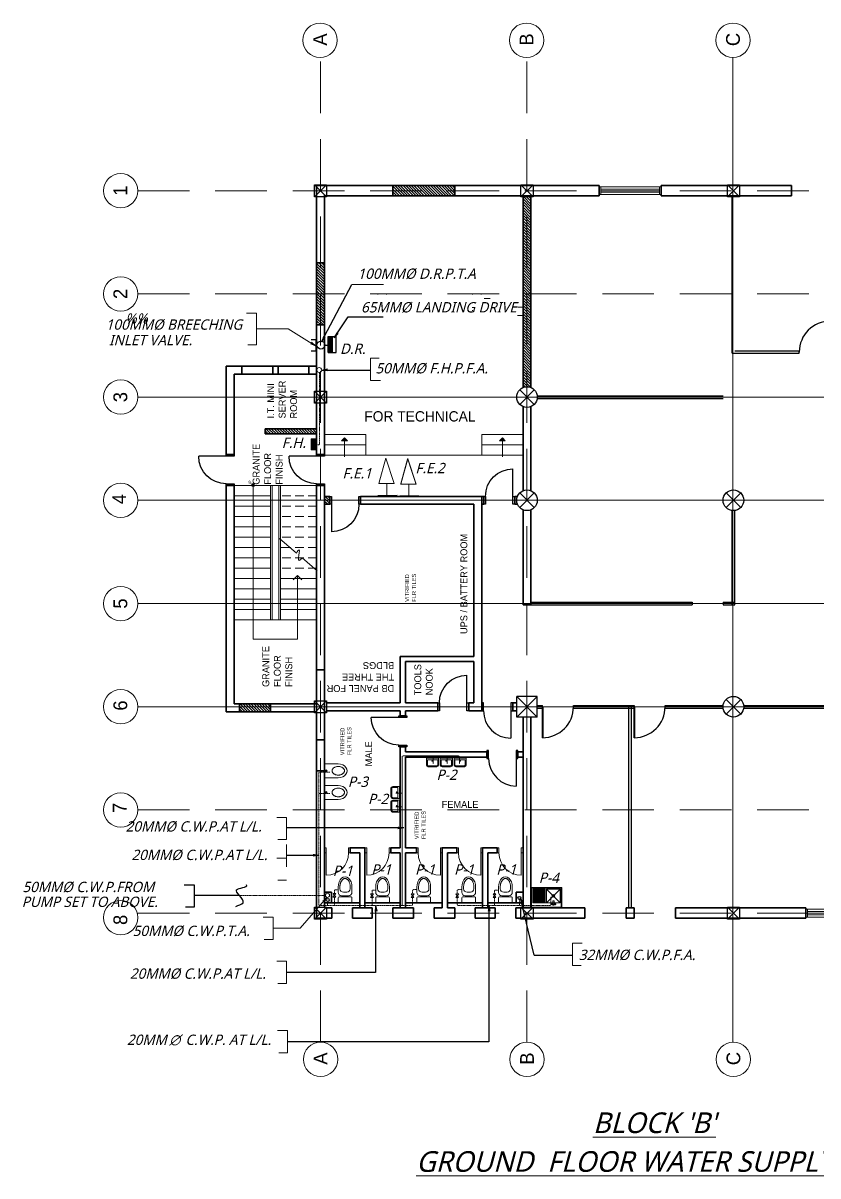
# Model space of a CAD drawing. Header units: millimetres. Extents: x -599088 to 175795, y -639251 to 31.
# Drawn here: x -299725 to -276622, y -79138 to -45626 of the extents above; entities that cross this region are included whole.
import ezdxf
from ezdxf.enums import TextEntityAlignment as Align

# ---------------------------------------------------------------- set-up
doc = ezdxf.new("R2010")
doc.units = ezdxf.units.MM
doc.header["$LTSCALE"] = 2
doc.header["$MEASUREMENT"] = 0
for name, pattern in [('DASHDOT', [1, 0.5, -0.25, 0, -0.25]), ('DASHED', [0.75, 0.5, -0.25]), ('DASHED2', [0.375, 0.25, -0.125])]:
    doc.linetypes.add(name, pattern=pattern)
doc.layers.get('0').update_dxf_attribs({"lineweight": 5})
for name, color, linetype, lineweight in [('Dim', 8, 'Continuous', 13), ('Fixtures', 7, 'Continuous', 5), ('GRID', 8, 'Continuous', 5), ('gridlines', 8, 'DASHED2', 5), ('Handrails', 8, 'Continuous', 5), ('Hatch', 8, 'Continuous', 5), ('LAYER1', 8, 'Continuous', 5), ('Layer2', 8, 'Continuous', 25), ('Layer3', 8, 'DASHED', 5), ('Layer5', 8, 'Continuous', 25), ("Supervisor's seat", 7, 'Continuous', 25), ('text', 8, 'Continuous', 5), ('TEXT3', 8, 'Continuous', 5), ('WALLS', 8, 'Continuous', 35), ('WIN-DOOR', 8, 'Continuous', 13), ('win_doors', 8, 'Continuous', 13), ('WINDOWS_DOORS', 8, 'Continuous', 5)]:
    doc.layers.add(name, color=color, linetype=linetype, lineweight=lineweight)
doc.layers.add('DOORS', color=8, linetype='Continuous')
doc.layers.get('Dim').off()
doc.styles.add('LUCY', font='')
doc.styles.add('STYLUS', font='stylu.ttf')
doc.styles.get('LUCY').set_extended_font_data('Lucida Sans', italic=True)
pattern_1 = [(135, (-407910, -116630), (-39.774756, -39.774756), [])]
pattern_2 = [(45, (0, 0), (-0.08838834765, 0.08838834765), [])]

# ---------------------------------------------------------------- blocks, each defined once
blk = doc.blocks.new('Grid no')
at = {"layer": 'GRID'}
blk.add_circle((0, 500), 500, dxfattribs=at)
blk.add_attdef('GRNO', text='', height=400, dxfattribs=at).set_placement((0, 500), align=Align.MIDDLE_CENTER)
blk = doc.blocks.new('600 SQ COLUMN')
at = {"layer": 'LAYER1'}
for p, q in [((303, 303), (-297, -297)), ((303, -297), (-297, 303))]:
    blk.add_line(p, q, dxfattribs=at)
at = {"layer": 'Layer2'}
for p, q in [((-297, -297), (-297, 303)), ((-297, 303), (303, 303)), ((303, -297), (303, 303)), ((-297, -297), (303, -297))]:
    blk.add_line(p, q, dxfattribs=at)
blk = doc.blocks.new('600 DIAM COLUMN')
at = {"layer": 'LAYER1'}
for p, q in [((86296, -121048), (85872, -121472)), ((86296, -121472), (85872, -121048))]:
    blk.add_line(p, q, dxfattribs=at)
at = {"layer": 'Layer2'}
blk.add_circle((86084, -121260), 300, dxfattribs=at)
blk = doc.blocks.new('W1800')
at = {"layer": 'WIN-DOOR'}
for points in [[(0, 0), (230, 0), (230, -50), (0, -50)], [(0, -1800), (230, -1800), (230, -1750), (0, -1750)]]:
    blk.add_lwpolyline(points, close=True, dxfattribs=at)
at = {"layer": 'WINDOWS_DOORS'}
for p, q in [((0, -1800), (0, 0)), ((0, 0), (230, 0)), ((230, 0), (230, -1800)), ((69, -1750), (69, -50)), ((114, -50), (114, -1750)), ((161, -1750), (161, -50)), ((230, -1800), (0, -1800))]:
    blk.add_line(p, q, dxfattribs=at)
blk = doc.blocks.new('d900l')
at = {"linetype": 'ByBlock'}
blk.add_line((50, 230), (50, 1030), dxfattribs=at)
for points in [[(0, 0), (50, 0), (50, 230), (0, 230)], [(850, 0), (900, 0), (900, 230), (850, 230)]]:
    blk.add_lwpolyline(points, close=True, dxfattribs=at)
blk.add_arc((50, 230), 800, 0, 90, dxfattribs=at)
blk = doc.blocks.new('STEP CUT')
at = {"layer": 'Handrails', "linetype": 'Continuous'}
for p, q in [((333, 571), (-86, 79)), ((-225, -85), (-599, -524))]:
    blk.add_line(p, q, dxfattribs=at)
for points, knots in [([(-224, 17), (-266, 20), (-337, 17), (-265, -49), (-225, -85)], [321.725709, 321.725709, 321.725709, 321.725709, 418.129398, 535.034836, 535.034836, 535.034836, 535.034836]), ([(-86, 79), (-42, 49), (80, -36), (-134, 10), (-224, 17)], [0, 0, 0, 0, 115.30598, 321.725709, 321.725709, 321.725709, 321.725709])]:
    blk.add_open_spline(points, degree=3, knots=knots, dxfattribs=at)
blk = doc.blocks.new('wc')
for p, q in [((0, 458), (0, 308)), ((50, 458), (50, 408)), ((350, 408), (350, 458)), ((400, 308), (400, 458)), ((0, 150), (0, 0)), ((0, 0), (400, 0)), ((25, 175), (375, 175)), ((100, 208), (300, 208)), ((150, 308), (250, 308)), ((190, 208), (190, 175)), ((210, 208), (210, 175)), ((400, 0), (400, 150))]:
    blk.add_line(p, q)
for centre, radius, start, end in [((150, 408), 100, 180, 270), ((250, 408), 100, 270, 0), ((100, 308), 100, 180, 270), ((25, 150), 25, 90, 180), ((300, 308), 100, 270, 0), ((300, 308), 100, 270, 0), ((375, 150), 25, 360, 90)]:
    blk.add_arc(centre, radius, start, end)
blk.add_ellipse((200, 458), major_axis=(0, 300), ratio=0.666667, start_param=4.712389, end_param=7.853982)
blk.add_open_spline([(350, 458), (350, 466), (350, 474), (348, 496), (347, 510), (342, 537), (339, 551), (332, 576), (327, 588), (318, 611), (312, 622), (301, 641), (294, 650), (283, 665), (277, 670), (266, 681), (261, 685), (250, 693), (244, 696), (233, 701), (228, 703), (217, 706), (212, 707), (201, 708), (196, 708), (185, 706), (180, 705), (169, 702), (163, 700), (152, 694), (147, 691), (136, 682), (130, 678), (119, 667), (114, 661), (104, 647), (99, 640), (89, 624), (85, 616), (77, 598), (73, 589), (66, 569), (63, 559), (58, 538), (56, 527), (53, 506), (52, 494), (50, 475), (50, 466), (50, 458)], degree=3, knots=[4.712389, 4.712389, 4.712389, 4.712389, 4.805294, 4.805294, 4.96378, 4.96378, 5.122267, 5.122267, 5.280753, 5.280753, 5.439239, 5.439239, 5.597725, 5.597725, 5.724795, 5.724795, 5.851866, 5.851866, 5.978936, 5.978936, 6.106006, 6.106006, 6.233076, 6.233076, 6.360146, 6.360146, 6.487216, 6.487216, 6.614287, 6.614287, 6.741357, 6.741357, 6.868427, 6.868427, 6.995497, 6.995497, 7.122567, 7.122567, 7.249638, 7.249638, 7.376708, 7.376708, 7.503778, 7.503778, 7.630848, 7.630848, 7.757918, 7.757918, 7.853982, 7.853982, 7.853982, 7.853982])
blk = doc.blocks.new('bidet')
for p, q in [((0, 400), (0, 0)), ((400, 0), (400, 400)), ((0, 0), (400, 0)), ((0, 0), (200, 0)), ((0, 0), (200, 0))]:
    blk.add_line(p, q)
for radius in [23.9, 18.9, 13.9]:
    blk.add_circle((200, 50), radius)
blk.add_ellipse((200, 400), major_axis=(0, 256), ratio=0.780874, start_param=4.712389, end_param=7.853982)
for points in [[(325, 400), (325, 406), (325, 413), (323, 429), (322, 439), (318, 459), (316, 469), (309, 487), (306, 496), (298, 512), (293, 520), (284, 534), (279, 540), (268, 551), (263, 556), (252, 564), (246, 568), (235, 574), (229, 576), (218, 579), (213, 580), (202, 581), (197, 581), (186, 580), (180, 579), (169, 576), (164, 573), (153, 567), (147, 564), (136, 555), (131, 550), (120, 538), (115, 532), (106, 518), (101, 510), (93, 494), (90, 485), (84, 466), (81, 457), (78, 437), (76, 427), (75, 411), (75, 406), (75, 400)], [(325, 400), (325, 394), (325, 387), (323, 371), (322, 361), (318, 341), (316, 331), (309, 313), (306, 304), (298, 288), (293, 280), (284, 266), (279, 260), (268, 249), (263, 244), (252, 236), (246, 232), (235, 226), (229, 224), (218, 221), (213, 220), (202, 219), (197, 219), (186, 220), (180, 221), (169, 224), (164, 227), (153, 233), (147, 236), (136, 245), (131, 250), (120, 262), (115, 268), (106, 282), (101, 290), (93, 306), (90, 315), (84, 334), (81, 343), (78, 363), (76, 373), (75, 389), (75, 394), (75, 400)]]:
    blk.add_open_spline(points, degree=3, knots=[4.712389, 4.712389, 4.712389, 4.712389, 4.809848, 4.809848, 4.965569, 4.965569, 5.121291, 5.121291, 5.277012, 5.277012, 5.432733, 5.432733, 5.588455, 5.588455, 5.744176, 5.744176, 5.899897, 5.899897, 6.055619, 6.055619, 6.21134, 6.21134, 6.367061, 6.367061, 6.522783, 6.522783, 6.678504, 6.678504, 6.834226, 6.834226, 6.989947, 6.989947, 7.145668, 7.145668, 7.30139, 7.30139, 7.457111, 7.457111, 7.612832, 7.612832, 7.768554, 7.768554, 7.853982, 7.853982, 7.853982, 7.853982])
blk = doc.blocks.new('d750l-150')
at = {"layer": 'WINDOWS_DOORS'}
blk.add_line((50, 150), (50, 800), dxfattribs=at)
for points in [[(50, 0), (0, 0), (0, 150), (50, 150)], [(750, 0), (700, 0), (700, 150), (750, 150)]]:
    blk.add_lwpolyline(points, close=True, dxfattribs=at)
blk.add_arc((50, 150), 650, 0, 90, dxfattribs=at)
blk = doc.blocks.new('sink900')
for p, q in [((0, 600), (0, 0)), ((900, 600), (0, 600)), ((0, 600), (50, 600)), ((0, 600), (100, 600)), ((20, 580), (20, 20)), ((880, 580), (20, 580)), ((450, 450), (50, 50)), ((50, 450), (450, 50)), ((50, 450), (50, 50)), ((450, 450), (50, 450)), ((168, 489), (325, 489)), ((230, 518), (230, 390)), ((230, 518), (260, 518)), ((260, 390), (230, 390)), ((260, 518), (260, 390)), ((450, 50), (450, 450)), ((450, 50), (450, 450)), ((450, 450), (850, 450)), ((490, 50), (490, 450)), ((490, 425), (850, 425)), ((490, 400), (850, 400)), ((490, 375), (850, 375)), ((490, 350), (850, 350)), ((850, 450), (850, 50)), ((880, 20), (880, 580)), ((900, 0), (900, 600)), ((0, 0), (900, 0)), ((20, 20), (880, 20)), ((50, 50), (450, 50)), ((490, 325), (850, 325)), ((490, 300), (850, 300)), ((490, 275), (850, 275)), ((850, 250), (490, 250)), ((850, 225), (490, 225)), ((850, 225), (490, 225)), ((850, 200), (490, 200)), ((850, 175), (490, 175)), ((850, 150), (490, 150)), ((850, 125), (490, 125)), ((850, 100), (490, 100)), ((850, 75), (490, 75)), ((850, 50), (490, 50))]:
    blk.add_line(p, q)
for centre, radius in [((197, 485), 20), ((288, 485), 20), ((250, 250), 40), ((250, 250), 30)]:
    blk.add_circle(centre, radius)
blk = doc.blocks.new('900 DOOR 2')
at = {"layer": 'Layer5'}
for p, q in [((900, 20), (0, 20)), ((900, 0), (0, 0))]:
    blk.add_line(p, q, dxfattribs=at)
blk.add_arc((0, 0), 900, 0, 90, dxfattribs=at)
blk = doc.blocks.new('arrow')
at = {"layer": 'Hatch'}
h = blk.add_hatch(color=256, dxfattribs=at)
h.paths.add_polyline_path([(-85, 0), (0, 0), (-85, 85)])
h.paths.add_polyline_path([(-85, 0), (-85, -85), (0, 0)])
for p, q in [((-556, 0), (0, 0)), ((-85, 85), (0, 0)), ((-85, 85), (-85, -85)), ((-85, -85), (0, 0))]:
    blk.add_line(p, q, dxfattribs=at)
blk = doc.blocks.new('BASIN350')
for p, q in [((0, 200), (0, 0)), ((0, 0), (350, 0)), ((25, 200), (25, 50)), ((25, 50), (325, 50)), ((300, 250), (50, 250)), ((300, 225), (50, 225)), ((325, 50), (325, 200)), ((350, 0), (350, 200))]:
    blk.add_line(p, q)
for radius in [17.4, 12.4]:
    blk.add_circle((175, 75), radius)
for centre, radius, start, end in [((50, 200), 50, 90, 180), ((50, 200), 25, 90, 180), ((300, 200), 50, 0, 90), ((300, 200), 25, 360, 90)]:
    blk.add_arc(centre, radius, start, end)

msp = doc.modelspace()

# ---------------------------------------------------------------- hatches: boundary and pattern name
at = {"layer": 'Hatch'}
h = msp.add_hatch(dxfattribs=at)
h.set_pattern_fill('ANSI31', color=256, scale=450, angle=90, style=0)
h.set_pattern_definition(pattern_1)
h.paths.add_polyline_path([(-287178, -50499), (-287178, -50349), (-288978, -50349), (-288978, -50499)])
h.paths.add_polyline_path([(-287178, -50649), (-287178, -50499), (-288978, -50499), (-288978, -50649)])
h = msp.add_hatch(dxfattribs=at)
h.set_pattern_fill('ANSI31', color=256, scale=450, angle=90, style=0)
h.set_pattern_definition(pattern_1)
h.paths.add_polyline_path([(-285193, -53499), (-285193, -56222, -0.098669), (-285078, -56199), (-285078, -53499)])
h.paths.add_polyline_path([(-285193, -50674), (-285193, -53499), (-285078, -53499), (-285078, -50674)])
h.paths.add_polyline_path([(-285078, -53499), (-285078, -56199, -0.098669), (-284963, -56222), (-284963, -53499)])
h.paths.add_polyline_path([(-285078, -50674), (-285078, -53499), (-284963, -53499), (-284963, -50674)])
h = msp.add_hatch(dxfattribs=at)
h.set_pattern_fill('ANSI31', color=256, scale=450, angle=90, style=0)
h.set_pattern_definition(pattern_1)
h.paths.add_polyline_path([(-290963, -53499), (-291078, -53499), (-291078, -54399), (-290963, -54399)])
h.paths.add_polyline_path([(-291078, -53499), (-291193, -53499), (-291193, -54399), (-291078, -54399)])
h.paths.add_polyline_path([(-291078, -52599), (-291193, -52599), (-291193, -53499), (-291078, -53499)])
h.paths.add_polyline_path([(-291078, -53499), (-290963, -53499), (-290963, -52599), (-291078, -52599)])
h = msp.add_hatch(dxfattribs=at)
h.set_pattern_fill('ANSI31', color=256, scale=450, angle=90, style=0)
h.set_pattern_definition(pattern_1)
h.paths.add_polyline_path([(-292315, -57419), (-292688, -57419), (-292688, -57569), (-291193, -57569), (-291193, -57419)])
h = msp.add_hatch(dxfattribs=at)
h.set_pattern_fill('ANSI31', color=256, scale=450, angle=90, style=0)
h.set_pattern_definition(pattern_1)
h.paths.add_polyline_path([(-290963, -59499), (-290963, -59614), (-290813, -59614), (-290813, -59499)])
h.paths.add_polyline_path([(-290813, -59384), (-290963, -59384), (-290963, -59499), (-290813, -59499)])
h = msp.add_hatch(dxfattribs=at)
h.set_pattern_fill('ANSI31', color=256, scale=450, angle=90, style=0)
h.set_pattern_definition(pattern_1)
h.paths.add_polyline_path([(-292538, -65649), (-292538, -65499), (-293438, -65499), (-293438, -65649)])
h.paths.add_polyline_path([(-293438, -65419), (-293438, -65499), (-292538, -65499), (-292538, -65419)])
at = {"layer": 'TEXT3'}
h = msp.add_hatch(dxfattribs=at)
h.set_pattern_fill('ANSI31', color=4, style=0)
h.set_pattern_definition(pattern_2)
edge = h.paths.add_edge_path()
edge.add_line((-291352, -58030), (-291352, -57712))
edge.add_line((-291204, -57712), (-291352, -57712))
edge.add_line((-291204, -58030), (-291204, -57712))
edge.add_line((-291204, -58027), (-291352, -58027))
h = msp.add_hatch(dxfattribs=at)
h.set_pattern_fill('ANSI31', color=4, style=0)
h.set_pattern_definition(pattern_2)
edge = h.paths.add_edge_path()
edge.add_line((-288545, -58288), (-288748, -59029))
edge.add_line((-288544, -58295), (-288304, -59028))
edge.add_line((-288752, -59029), (-288303, -59028))
at = {"layer": 'WALLS', "lineweight": 25}
h = msp.add_hatch(dxfattribs=at)
h.set_pattern_fill('ANSI31', color=4, style=0)
h.set_pattern_definition(pattern_2)
edge = h.paths.add_edge_path()
edge.add_line((-290855, -55199), (-290855, -54738))
edge.add_line((-290855, -54738), (-290629, -54738))
edge.add_line((-290738, -54738), (-290738, -55199))
edge.add_line((-290855, -55199), (-290629, -55199))

# ---------------------------------------------------------------- linework, layer by layer
msp.add_line((-288278, -71199), (-287878, -71199))
at = {"layer": 'DOORS', "color": 1}
for p, q in [((-291052, -54890), (-290170, -53228)), ((-290683, -54773), (-290272, -54162)), ((-290272, -54162), (-289262, -54162)), ((-291212, -55021), (-291337, -54905)), ((-291052, -54890), (-290944, -54757)), ((-290683, -54773), (-290562, -54652)), ((-291044, -55711), (-290876, -55677)), ((-291044, -55711), (-289624, -55711)), ((-288660, -69017), (-292064, -69017)), ((-288660, -69017), (-288828, -69051)), ((-292064, -69809), (-291128, -69809)), ((-291128, -69809), (-291295, -69842)), ((-289480, -71277), (-289480, -73227)), ((-289480, -71277), (-289446, -71445)), ((-286188, -71277), (-286188, -75237)), ((-286188, -71277), (-286154, -71445)), ((-285264, -71067), (-285193, -71222)), ((-284868, -72716), (-285264, -71067)), ((-284868, -72716), (-283758, -72716)), ((-289480, -73227), (-292064, -73227)), ((-286188, -75237), (-292039, -75237))]:
    msp.add_line(p, q, dxfattribs=at)
for points in [[(-290683, -54773), (-290562, -54652), (-290617, -54613)], [(-291212, -55021), (-291337, -54905), (-291373, -54961)], [(-291052, -54890), (-290944, -54757), (-291003, -54724)], [(-291044, -55711), (-290876, -55677), (-290875, -55745)], [(-288660, -69017), (-288828, -69051), (-288830, -68984)], [(-291128, -69809), (-291295, -69842), (-291297, -69775)], [(-290891, -71035), (-290973, -71185), (-291026, -71142)], [(-289480, -71277), (-289446, -71445), (-289513, -71447)], [(-286188, -71277), (-286154, -71445), (-286221, -71447)], [(-285264, -71067), (-285193, -71222), (-285257, -71239)]]:
    msp.add_solid(points, dxfattribs=at)
at = {"layer": 'Fixtures'}
for p, q in [((-288278, -70741), (-288278, -70891)), ((-288253, -71024), (-287903, -71024)), ((-288228, -70741), (-288228, -70791)), ((-288178, -70991), (-287978, -70991)), ((-288128, -70891), (-288028, -70891)), ((-288088, -70991), (-288088, -71024)), ((-288068, -70991), (-288068, -71024)), ((-287928, -70791), (-287928, -70741)), ((-287878, -70891), (-287878, -70741)), ((-288278, -71049), (-288278, -71199)), ((-287878, -71199), (-287878, -71049))]:
    msp.add_line(p, q, dxfattribs=at)
for centre, radius, start, end in [((-288178, -70891), 100, 180, 270), ((-288253, -71049), 25, 90, 180), ((-288128, -70791), 100, 180, 270), ((-288028, -70791), 100, 270, 0), ((-287978, -70891), 100, 270, 0), ((-287978, -70891), 100, 270, 0), ((-287903, -71049), 25, 0, 90)]:
    msp.add_arc(centre, radius, start, end, dxfattribs=at)
msp.add_ellipse((-288078, -70741), major_axis=(0, 300), ratio=0.666667, start_param=4.712389, end_param=7.853982, dxfattribs=at)
msp.add_open_spline([(-287928, -70741), (-287928, -70733), (-287928, -70725), (-287929, -70702), (-287931, -70689), (-287936, -70661), (-287939, -70648), (-287946, -70623), (-287950, -70611), (-287960, -70588), (-287966, -70577), (-287977, -70558), (-287983, -70549), (-287995, -70534), (-288001, -70528), (-288012, -70518), (-288017, -70514), (-288028, -70506), (-288034, -70503), (-288045, -70498), (-288050, -70496), (-288061, -70493), (-288066, -70492), (-288077, -70491), (-288082, -70491), (-288093, -70492), (-288098, -70494), (-288109, -70497), (-288114, -70499), (-288125, -70505), (-288131, -70508), (-288142, -70516), (-288148, -70521), (-288158, -70532), (-288164, -70538), (-288174, -70551), (-288179, -70559), (-288188, -70574), (-288193, -70583), (-288201, -70601), (-288205, -70610), (-288212, -70629), (-288215, -70640), (-288220, -70661), (-288222, -70671), (-288225, -70693), (-288226, -70704), (-288228, -70724), (-288228, -70733), (-288228, -70741)], degree=3, knots=[4.712389, 4.712389, 4.712389, 4.712389, 4.805294, 4.805294, 4.96378, 4.96378, 5.122267, 5.122267, 5.280753, 5.280753, 5.439239, 5.439239, 5.597725, 5.597725, 5.724795, 5.724795, 5.851866, 5.851866, 5.978936, 5.978936, 6.106006, 6.106006, 6.233076, 6.233076, 6.360146, 6.360146, 6.487216, 6.487216, 6.614287, 6.614287, 6.741357, 6.741357, 6.868427, 6.868427, 6.995497, 6.995497, 7.122567, 7.122567, 7.249638, 7.249638, 7.376708, 7.376708, 7.503778, 7.503778, 7.630848, 7.630848, 7.757918, 7.757918, 7.853982, 7.853982, 7.853982, 7.853982], dxfattribs=at)
at = {"layer": 'gridlines', "ltscale": 3000}
for p, q in [((-291078, -75248), (-291078, -46626)), ((-285078, -75248), (-285078, -46626)), ((-296387, -50499), (-256876, -50499)), ((-296387, -53499), (-256876, -53499)), ((-296387, -68499), (-256876, -68499)), ((-296387, -71499), (-256876, -71499))]:
    msp.add_line(p, q, dxfattribs=at)
at = {"layer": 'gridlines', "color": 8, "linetype": 'Continuous', "ltscale": 3000}
for p, q in [((-279091, -75248), (-279091, -46626)), ((-296387, -56499), (-256876, -56499)), ((-296387, -59499), (-256876, -59499)), ((-296387, -62499), (-256876, -62499)), ((-296387, -65499), (-256876, -65499))]:
    msp.add_line(p, q, dxfattribs=at)
at = {"layer": 'gridlines', "color": 8, "linetype": 'Continuous', "lineweight": 30, "ltscale": 3000}
for p, q in [((-279115, -55226), (-279115, -50674)), ((-279115, -55226), (-277165, -55226)), ((-279115, -55226), (-279040, -55226)), ((-279040, -55151), (-277165, -55151)), ((-284780, -56461), (-279375, -56461)), ((-284780, -56536), (-279375, -56536)), ((-279115, -62536), (-279115, -59796)), ((-279040, -62536), (-279040, -59796)), ((-284963, -62461), (-280278, -62461)), ((-284963, -62536), (-280278, -62536)), ((-280278, -62461), (-280278, -62536)), ((-279378, -62461), (-279378, -62536)), ((-279378, -62461), (-279040, -62461)), ((-279378, -62536), (-279040, -62536)), ((-283728, -65461), (-282193, -65461)), ((-283728, -65536), (-281963, -65536)), ((-282193, -65461), (-281963, -65461)), ((-282115, -71349), (-282115, -65461)), ((-282040, -71349), (-282040, -65461)), ((-281963, -65461), (-281963, -65536)), ((-281063, -65461), (-279375, -65461)), ((-281063, -65536), (-281063, -65461)), ((-281063, -65536), (-279375, -65536)), ((-278780, -65461), (-274428, -65461)), ((-278780, -65536), (-274428, -65536))]:
    msp.add_line(p, q, dxfattribs=at)
at = {"layer": 'gridlines', "color": 206, "linetype": 'Continuous', "lineweight": 30, "ltscale": 3000}
for p, q in [((-277165, -55226), (-277165, -55151)), ((-284778, -65461), (-284628, -65461)), ((-284778, -65536), (-284628, -65536)), ((-284628, -65536), (-284628, -65461)), ((-283728, -65536), (-283728, -65461))]:
    msp.add_line(p, q, dxfattribs=at)
at = {"layer": 'Handrails'}
for p, q in [((-292538, -62969), (-292538, -59069)), ((-292488, -62969), (-292488, -59069)), ((-292293, -62969), (-292293, -59069)), ((-292243, -62969), (-292243, -59069))]:
    msp.add_line(p, q, dxfattribs=at)
at = {"layer": 'Hatch'}
for p, q in [((-289410, -53518), (-289410, -53499)), ((-289160, -53518), (-289160, -53499)), ((-286660, -53518), (-286660, -53499)), ((-286410, -53518), (-286410, -53499)), ((-286153, -53630), (-286325, -53630)), ((-285193, -53880), (-285353, -53880)), ((-286660, -53988), (-286660, -53968)), ((-285193, -54130), (-285353, -54130)), ((-290963, -57584), (-289763, -57584)), ((-289763, -58184), (-289763, -57584)), ((-286393, -58184), (-286393, -57584)), ((-285193, -57584), (-286393, -57584)), ((-290963, -57884), (-289763, -57884)), ((-285193, -57884), (-286393, -57884)), ((-290963, -58184), (-285193, -58184)), ((-293065, -59101), (-293065, -59011)), ((-293035, -59007), (-293035, -63531)), ((-293005, -59101), (-293005, -59011)), ((-291745, -61681), (-291870, -61806)), ((-291745, -63531), (-291745, -61681)), ((-291745, -61681), (-291620, -61806)), ((-293035, -63531), (-291745, -63531))]:
    msp.add_line(p, q, dxfattribs=at)
at = {"layer": 'LAYER1'}
for p, q in [((-291253, -50324), (-290903, -50674)), ((-290903, -50324), (-291253, -50674)), ((-285253, -50324), (-284903, -50674)), ((-284903, -50324), (-285253, -50674)), ((-279253, -50324), (-278903, -50674)), ((-278903, -50324), (-279253, -50674)), ((-291253, -56324), (-290903, -56674)), ((-290903, -56324), (-291253, -56674)), ((-292243, -59069), (-293588, -59069)), ((-291193, -59069), (-292243, -59069)), ((-292538, -59369), (-293588, -59369)), ((-292538, -59669), (-293588, -59669)), ((-292538, -59969), (-293588, -59969)), ((-292538, -60269), (-293588, -60269)), ((-292538, -60569), (-293588, -60569)), ((-292538, -60869), (-293588, -60869)), ((-291968, -60869), (-292243, -60869)), ((-292538, -61169), (-293588, -61169)), ((-292538, -61469), (-293588, -61469)), ((-292538, -61769), (-293588, -61769)), ((-291193, -61769), (-292243, -61769)), ((-292538, -62069), (-293588, -62069)), ((-291193, -62069), (-292243, -62069)), ((-292538, -62369), (-293588, -62369)), ((-291193, -62369), (-292243, -62369)), ((-292538, -62669), (-293588, -62669)), ((-291193, -62969), (-293588, -62969)), ((-291193, -62669), (-292243, -62669)), ((-291253, -65324), (-290903, -65674)), ((-290903, -65324), (-291253, -65674)), ((-291253, -71324), (-290903, -71674)), ((-290903, -71324), (-291253, -71674)), ((-285253, -71324), (-284903, -71674)), ((-284903, -71324), (-285253, -71674)), ((-279253, -71324), (-278903, -71674)), ((-278903, -71324), (-279253, -71674))]:
    msp.add_line(p, q, dxfattribs=at)
at = {"layer": 'Layer2'}
for points in [[(-290903, -50324), (-290903, -50674), (-291253, -50674), (-291253, -50324)], [(-284903, -50324), (-284903, -50674), (-285253, -50674), (-285253, -50324)], [(-278903, -50324), (-278903, -50674), (-279253, -50674), (-279253, -50324)], [(-290903, -56324), (-290903, -56674), (-291253, -56674), (-291253, -56324)], [(-290903, -65324), (-290903, -65674), (-291253, -65674), (-291253, -65324)], [(-290903, -71324), (-290903, -71674), (-291253, -71674), (-291253, -71324)], [(-284903, -71324), (-284903, -71674), (-285253, -71674), (-285253, -71324)], [(-278903, -71324), (-278903, -71674), (-279253, -71674), (-279253, -71324)]]:
    msp.add_lwpolyline(points, close=True, dxfattribs=at)
at = {"layer": 'Layer3', "linetype": 'DASHED2', "ltscale": 500}
for p, q in [((-291193, -59369), (-292243, -59369)), ((-291193, -59669), (-292243, -59669)), ((-291193, -59969), (-292243, -59969)), ((-291193, -60269), (-292243, -60269)), ((-291193, -60569), (-292243, -60569)), ((-291193, -60869), (-291968, -60869)), ((-291193, -61169), (-292243, -61169)), ((-291193, -61469), (-292243, -61469))]:
    msp.add_line(p, q, dxfattribs=at)
at = {"layer": 'TEXT3', "color": 1}
for p, q in [((-290170, -53228), (-289251, -53228)), ((-293228, -54062), (-292941, -54062)), ((-292941, -54062), (-292941, -54975)), ((-292023, -54518), (-292941, -54518)), ((-291242, -55002), (-292023, -54518)), ((-292941, -54975), (-293194, -54975)), ((-289624, -56014), (-289624, -55366)), ((-289624, -55366), (-289370, -55366)), ((-289337, -56014), (-289624, -56014)), ((-292351, -68715), (-292064, -68715)), ((-292064, -68715), (-292064, -69362)), ((-292064, -69362), (-292317, -69362)), ((-292064, -69506), (-292064, -70153)), ((-292351, -69896), (-292064, -69896)), ((-292064, -70543), (-292317, -70543)), ((-290900, -71040), (-291670, -71940)), ((-292748, -71616), (-292460, -71616)), ((-292460, -71616), (-292460, -72264)), ((-291670, -71940), (-292460, -71940)), ((-292460, -72264), (-292714, -72264)), ((-283470, -72370), (-283758, -72370)), ((-283758, -72370), (-283758, -73017)), ((-292351, -72898), (-292064, -72898)), ((-292064, -72898), (-292064, -73545)), ((-283758, -73017), (-283504, -73017)), ((-292064, -73545), (-292317, -73545)), ((-292327, -74913), (-292039, -74913)), ((-292039, -74913), (-292039, -75561)), ((-292039, -75561), (-292293, -75561))]:
    msp.add_line(p, q, dxfattribs=at)
at = {"layer": 'TEXT3', "color": 4, "lineweight": 25}
for p, q in [((-291215, -54836), (-291350, -54836)), ((-291215, -54836), (-291215, -55163)), ((-291215, -55163), (-291350, -55163)), ((-291183, -54988), (-291215, -54988))]:
    msp.add_line(p, q, dxfattribs=at)
at = {"layer": 'TEXT3', "color": 4, "linetype": 'DASHDOT'}
for p, q in [((-291108, -55783), (-291108, -57855)), ((-291138, -57885), (-291204, -57885)), ((-291128, -67426), (-291128, -71247)), ((-290805, -67396), (-291098, -67396)), ((-290805, -68022), (-291128, -68022)), ((-290963, -70983), (-293460, -70983)), ((-293440, -70983), (-293460, -70983)), ((-290673, -70848), (-290673, -70924)), ((-290673, -71034), (-290673, -71277)), ((-290553, -70818), (-290643, -70818)), ((-289582, -70856), (-289582, -70942)), ((-289582, -71042), (-289582, -71277)), ((-289472, -70826), (-289552, -70826)), ((-288402, -70846), (-288402, -70942)), ((-288402, -71042), (-288402, -71247)), ((-288278, -70816), (-288372, -70816)), ((-287105, -70846), (-287105, -70916)), ((-287105, -71042), (-287105, -71247)), ((-286965, -70816), (-287075, -70816)), ((-286022, -70856), (-286022, -70927)), ((-286022, -71042), (-286022, -71277)), ((-285902, -70826), (-285992, -70826)), ((-284383, -71247), (-284383, -71021)), ((-291098, -71277), (-288432, -71277)), ((-290874, -71161), (-290874, -71277)), ((-287075, -71277), (-284413, -71277)), ((-285299, -71100), (-285299, -71277))]:
    msp.add_line(p, q, dxfattribs=at)
at = {"layer": 'TEXT3', "color": 4}
for p, q in [((-291352, -58030), (-291352, -57712)), ((-291204, -57712), (-291352, -57712)), ((-291204, -58030), (-291204, -57712)), ((-291204, -58027), (-291352, -58027)), ((-289182, -58271), (-289385, -59012)), ((-289181, -58278), (-288941, -59012)), ((-288545, -58288), (-288748, -59029)), ((-288544, -58295), (-288304, -59028)), ((-289388, -59012), (-288940, -59012)), ((-289148, -59353), (-289148, -59012)), ((-288752, -59029), (-288303, -59028)), ((-288511, -59370), (-288512, -59029)), ((-289415, -59354), (-288855, -59353)), ((-288778, -59370), (-288218, -59369)), ((-288709, -68014), (-288886, -68014)), ((-288709, -68412), (-288886, -68412))]:
    msp.add_line(p, q, dxfattribs=at)
at = {"layer": 'TEXT3', "color": 4, "linetype": 'DASHED'}
for p, q in [((-288709, -71277), (-288709, -66959)), ((-288679, -66929), (-287068, -66929)), ((-287804, -66929), (-287804, -67160)), ((-287400, -66929), (-287400, -67160)), ((-287038, -66959), (-287038, -67160))]:
    msp.add_line(p, q, dxfattribs=at)
at = {"layer": 'TEXT3', "color": 1, "lineweight": 25}
for p, q in [((-295038, -70680), (-294751, -70680)), ((-294751, -70680), (-294751, -71327)), ((-293440, -70983), (-294751, -70983)), ((-294751, -71327), (-295005, -71327))]:
    msp.add_line(p, q, dxfattribs=at)
at = {"layer": 'TEXT3', "color": 4, "linetype": 'Continuous'}
for p, q in [((-290630, -70924), (-290717, -71034)), ((-290717, -71034), (-290634, -71034)), ((-290716, -70924), (-290630, -70924)), ((-290716, -70924), (-290634, -71034)), ((-289539, -70933), (-289626, -71042)), ((-289626, -71042), (-289543, -71042)), ((-289625, -70933), (-289539, -70933)), ((-289625, -70933), (-289543, -71042)), ((-288359, -70933), (-288446, -71042)), ((-288446, -71042), (-288363, -71042)), ((-288445, -70933), (-288359, -70933)), ((-288445, -70933), (-288363, -71042)), ((-287062, -70933), (-287149, -71042)), ((-287149, -71042), (-287066, -71042)), ((-287148, -70933), (-287062, -70933)), ((-287148, -70933), (-287066, -71042)), ((-285979, -70933), (-286066, -71042)), ((-286066, -71042), (-285983, -71042)), ((-286065, -70933), (-285979, -70933)), ((-286065, -70933), (-285983, -71042))]:
    msp.add_line(p, q, dxfattribs=at)
at = {"layer": 'TEXT3', "color": 4}
for centre, radius in [((-291117, -55711), 72.8), ((-290877, -70980), 60.8)]:
    msp.add_circle(centre, radius, dxfattribs=at)
at = {"layer": 'TEXT3', "color": 4, "linetype": 'DASHDOT'}
for centre, start, end in [((-291138, -57855), 270, 0), ((-291098, -67426), 90, 180), ((-290643, -70848), 90, 180), ((-289552, -70856), 90, 180), ((-288372, -70846), 90, 180), ((-287075, -70846), 90, 180), ((-285992, -70856), 90, 180), ((-291098, -71247), 180, 270), ((-288432, -71247), 270, 360), ((-287075, -71247), 180, 270), ((-284413, -71247), 270, 0)]:
    msp.add_arc(centre, 30, start, end, dxfattribs=at)
at = {"layer": 'TEXT3', "color": 4, "linetype": 'DASHED'}
msp.add_arc((-288679, -66959), 30, 90, 180, dxfattribs=at)
at = {"layer": 'TEXT3', "color": 4}
msp.add_arc((-287068, -66959), 30, 0, 90, dxfattribs=at)
at = {"layer": 'TEXT3', "color": 4, "lineweight": 25, "start_tangent": (0.894661, 0.446746), "end_tangent": (-0.446746, 0.894661)}
msp.add_spline([(-293541, -71302), (-293332, -71197), (-293437, -70987), (-293520, -70819), (-293227, -70672)], degree=3, dxfattribs=at)
at = {"layer": 'WALLS'}
for p, q in [((-291193, -50349), (-288978, -50349)), ((-291193, -54399), (-291193, -50349)), ((-288978, -50649), (-288978, -50349)), ((-288978, -50349), (-282978, -50349)), ((-287178, -50649), (-287178, -50349)), ((-282978, -50649), (-282978, -50349)), ((-281178, -50649), (-281178, -50349)), ((-281178, -50349), (-277393, -50349)), ((-277393, -50649), (-277393, -50349)), ((-290963, -54399), (-290963, -50614)), ((-290963, -50649), (-288978, -50649)), ((-288978, -50649), (-282978, -50649)), ((-285193, -50649), (-285193, -56222)), ((-284963, -50649), (-284963, -56222)), ((-281178, -50649), (-277393, -50649)), ((-290963, -52599), (-291193, -52599)), ((-290963, -54399), (-291193, -54399)), ((-291193, -58169), (-291193, -54399)), ((-290963, -58169), (-290963, -54399)), ((-292465, -55599), (-293818, -55599)), ((-293818, -58169), (-293818, -55599)), ((-293365, -55599), (-293365, -55829)), ((-292465, -55599), (-292465, -55829)), ((-292315, -55599), (-292465, -55599)), ((-291193, -55599), (-292315, -55599)), ((-292315, -55599), (-292315, -55829)), ((-291415, -55599), (-291415, -55829)), ((-292465, -55829), (-293588, -55829)), ((-293588, -58169), (-293588, -55829)), ((-292465, -55829), (-292315, -55829)), ((-291193, -55829), (-292315, -55829)), ((-285193, -56776), (-285193, -59222)), ((-284963, -56776), (-284963, -59222)), ((-292688, -57569), (-292688, -57419)), ((-292315, -57419), (-292688, -57419)), ((-291193, -57569), (-292688, -57569)), ((-291193, -57419), (-292315, -57419)), ((-293588, -58169), (-293818, -58169)), ((-291193, -58169), (-290963, -58169)), ((-293818, -65124), (-293818, -59069)), ((-293588, -59069), (-293818, -59069)), ((-293588, -65124), (-293588, -59069)), ((-291193, -59069), (-290963, -59069)), ((-291193, -65324), (-291193, -59069)), ((-290963, -65324), (-290963, -59069)), ((-290963, -59384), (-290813, -59384)), ((-290963, -59614), (-290813, -59614)), ((-290813, -59614), (-290813, -59384)), ((-289913, -59614), (-289913, -59384)), ((-289913, -59384), (-286393, -59384)), ((-289913, -59614), (-286623, -59614)), ((-286623, -59614), (-286623, -64034)), ((-286393, -59384), (-286393, -65614)), ((-286335, -59384), (-286393, -59384)), ((-286335, -59614), (-286393, -59614)), ((-286335, -59384), (-286335, -59614)), ((-285355, -59384), (-285435, -59384)), ((-285435, -59384), (-285435, -59614)), ((-285355, -59614), (-285435, -59614)), ((-285193, -59776), (-285193, -62536)), ((-284963, -59776), (-284963, -62536)), ((-285193, -62536), (-284963, -62536)), ((-288763, -64034), (-286623, -64034)), ((-288763, -65384), (-288763, -64034)), ((-288613, -64184), (-286623, -64184)), ((-288613, -65384), (-288613, -64184)), ((-286623, -64184), (-286623, -65384)), ((-291193, -64424), (-290963, -64424)), ((-293818, -65649), (-293818, -65124)), ((-293588, -65419), (-293588, -65124)), ((-291193, -67361), (-291193, -65324)), ((-290963, -67361), (-290963, -65324)), ((-293818, -65649), (-292538, -65649)), ((-293588, -65419), (-292538, -65419)), ((-293438, -65649), (-293438, -65419)), ((-292538, -65649), (-292538, -65419)), ((-292538, -65419), (-291193, -65419)), ((-292538, -65649), (-291193, -65649)), ((-290903, -65384), (-288763, -65384)), ((-290903, -65614), (-288763, -65614)), ((-288763, -65764), (-288763, -65614)), ((-288613, -65384), (-287673, -65384)), ((-288613, -65764), (-288613, -65614)), ((-288613, -65614), (-287673, -65614)), ((-287673, -65384), (-287673, -65614)), ((-286773, -65384), (-286773, -65614)), ((-286773, -65384), (-286623, -65384)), ((-286773, -65614), (-286393, -65614)), ((-285493, -65384), (-285493, -65614)), ((-285493, -65384), (-285378, -65384)), ((-285493, -65614), (-285378, -65614)), ((-288763, -65764), (-288613, -65764)), ((-285193, -65799), (-285193, -71324)), ((-285193, -65799), (-285193, -65924)), ((-284963, -65799), (-284963, -71324)), ((-291193, -66461), (-290963, -66461)), ((-291193, -66461), (-290963, -66461)), ((-288763, -66664), (-288613, -66664)), ((-288763, -69599), (-288763, -66664)), ((-288613, -66814), (-288613, -66664)), ((-288613, -66814), (-286243, -66814)), ((-288613, -66964), (-286243, -66964)), ((-288613, -69599), (-288613, -66964)), ((-286243, -66814), (-286243, -66964)), ((-285343, -66814), (-285343, -66964)), ((-285343, -66814), (-285193, -66814)), ((-285343, -66964), (-285193, -66964)), ((-291193, -68499), (-291193, -67361)), ((-291193, -67361), (-290963, -67361)), ((-290963, -71349), (-290963, -67361)), ((-291193, -71649), (-291193, -68499)), ((-290213, -69599), (-289788, -69599)), ((-290213, -69749), (-290213, -69599)), ((-289788, -71349), (-289788, -69599)), ((-289038, -69749), (-289038, -69599)), ((-289038, -69599), (-288763, -69599)), ((-288613, -69599), (-288293, -69599)), ((-288293, -69599), (-288293, -69749)), ((-287543, -69599), (-287543, -71349)), ((-287543, -69599), (-287118, -69599)), ((-287118, -69599), (-287118, -69749)), ((-286368, -69599), (-286368, -71349)), ((-286368, -69599), (-285943, -69599)), ((-285943, -69599), (-285943, -69749)), ((-290213, -69749), (-289938, -69749)), ((-289938, -71349), (-289938, -69749)), ((-289038, -69749), (-288763, -69749)), ((-288763, -71349), (-288763, -69749)), ((-288613, -71349), (-288613, -69749)), ((-288613, -69749), (-288293, -69749)), ((-287393, -69749), (-287393, -71349)), ((-287393, -69749), (-287118, -69749)), ((-286218, -69749), (-286218, -71349)), ((-286218, -69749), (-285943, -69749)), ((-290963, -70891), (-290763, -70891)), ((-290763, -71191), (-290763, -70891)), ((-285397, -71199), (-285397, -70891)), ((-285397, -70891), (-285193, -70891)), ((-290963, -71199), (-289938, -71199)), ((-290963, -71349), (-290750, -71349)), ((-290750, -71349), (-290750, -71649)), ((-290150, -71349), (-290150, -71649)), ((-290150, -71349), (-289938, -71349)), ((-289938, -71349), (-289788, -71349)), ((-289788, -71199), (-288763, -71199)), ((-289788, -71349), (-289575, -71349)), ((-289575, -71349), (-289575, -71649)), ((-288978, -71649), (-288978, -71349)), ((-288978, -71349), (-288763, -71349)), ((-288975, -71349), (-288975, -71649)), ((-288763, -71349), (-288613, -71349)), ((-288613, -71199), (-287543, -71199)), ((-288613, -71349), (-288378, -71349)), ((-288378, -71349), (-288378, -71649)), ((-287778, -71349), (-287778, -71649)), ((-287778, -71349), (-287543, -71349)), ((-287393, -71199), (-286368, -71199)), ((-287393, -71349), (-287178, -71349)), ((-287180, -71349), (-287180, -71649)), ((-286580, -71349), (-286368, -71349)), ((-286580, -71349), (-286580, -71649)), ((-286368, -71349), (-286218, -71349)), ((-286218, -71199), (-285193, -71199)), ((-286218, -71349), (-286005, -71349)), ((-286005, -71349), (-286005, -71649)), ((-285405, -71349), (-285405, -71649)), ((-285405, -71349), (-283393, -71349)), ((-283393, -71649), (-283393, -71349)), ((-282193, -71649), (-282193, -71349)), ((-282193, -71349), (-281963, -71349)), ((-281963, -71649), (-281963, -71349)), ((-280763, -71349), (-276978, -71349)), ((-280763, -71649), (-280763, -71349)), ((-276978, -71649), (-276978, -71349)), ((-291193, -71649), (-290750, -71649)), ((-290150, -71649), (-289575, -71649)), ((-288978, -71649), (-288378, -71649)), ((-287778, -71649), (-287178, -71649)), ((-286580, -71649), (-286005, -71649)), ((-285405, -71649), (-283393, -71649)), ((-282193, -71649), (-281963, -71649)), ((-280763, -71649), (-276978, -71649))]:
    msp.add_line(p, q, dxfattribs=at)
at = {"layer": 'WALLS', "color": 4, "lineweight": 25}
for p, q in [((-290855, -55199), (-290855, -54738)), ((-290855, -54738), (-290629, -54738)), ((-290738, -54738), (-290738, -55199)), ((-290629, -55199), (-290629, -54738)), ((-290959, -54985), (-290864, -54985)), ((-290855, -55199), (-290629, -55199))]:
    msp.add_line(p, q, dxfattribs=at)
for centre, radius in [((-291069, -54987), 115), ((-285299, -71057), 43.3), ((-290871, -71118), 43.3)]:
    msp.add_circle(centre, radius, dxfattribs=at)

# ---------------------------------------------------------------- block references
at = {"layer": 'Dim', "rotation": 89.99999999999999}
msp.add_blockref('STEP CUT', (-291699, -60945), dxfattribs=at)
at = {"layer": 'Fixtures'}
for name, p, rotation in [('BASIN350', (-287648, -66993), 180), ('BASIN350', (-287248, -66993), 180), ('BASIN350', (-286849, -66993), 180), ('bidet', (-290963, -67161), 270), ('bidet', (-290963, -67791), 270), ('BASIN350', (-288782, -68168), 89.99999999999999), ('BASIN350', (-288782, -68565), 89.99999999999999), ('sink900', (-284063, -70749), 180.0000000000003)]:
    msp.add_blockref(name, p, dxfattribs=dict(at, rotation=rotation))
for p in [(-290566, -71199), (-289475, -71199), (-286971, -71199), (-285905, -71199)]:
    msp.add_blockref('wc', p, dxfattribs=at)
at = {"layer": 'gridlines', "color": 8, "linetype": 'Continuous', "ltscale": 3000, "rotation": 270}
msp.add_blockref('900 DOOR 2', (-281963, -65499), dxfattribs=at)
at = {"layer": 'Hatch'}
ref = msp.add_blockref('Grid no', (-290591, -46126), dxfattribs=dict(at, xscale=-1, rotation=89.99999999999999))
ref.add_attrib('GRNO', 'A', dxfattribs={"layer": 'GRID', "height": 400, "rotation": 90, "style": 'STYLUS'}).set_placement((-291091, -46104), align=Align.MIDDLE_CENTER)
ref = msp.add_blockref('Grid no', (-284591, -46126), dxfattribs=dict(at, xscale=-1, rotation=89.99999999999999))
ref.add_attrib('GRNO', 'B', dxfattribs={"layer": 'GRID', "height": 400, "rotation": 90, "style": 'STYLUS'}).set_placement((-285091, -46104), align=Align.MIDDLE_CENTER)
ref = msp.add_blockref('Grid no', (-278591, -46126), dxfattribs=dict(at, xscale=-1, rotation=89.99999999999999))
ref.add_attrib('GRNO', 'C', dxfattribs={"layer": 'GRID', "height": 400, "rotation": 90, "style": 'STYLUS'}).set_placement((-279091, -46104), align=Align.MIDDLE_CENTER)
ref = msp.add_blockref('Grid no', (-297387, -50499), dxfattribs=dict(at, rotation=270))
ref.add_attrib('GRNO', '1', dxfattribs={"layer": 'GRID', "height": 400, "rotation": 90, "style": 'STYLUS'}).set_placement((-296898, -50499), align=Align.MIDDLE_CENTER)
ref = msp.add_blockref('Grid no', (-297387, -53499), dxfattribs=dict(at, rotation=270))
ref.add_attrib('GRNO', '2', dxfattribs={"layer": 'GRID', "height": 400, "rotation": 90, "style": 'STYLUS'}).set_placement((-296898, -53499), align=Align.MIDDLE_CENTER)
ref = msp.add_blockref('Grid no', (-297387, -56499), dxfattribs=dict(at, rotation=270))
ref.add_attrib('GRNO', '3', dxfattribs={"layer": 'GRID', "height": 400, "rotation": 90, "style": 'STYLUS'}).set_placement((-296898, -56499), align=Align.MIDDLE_CENTER)
at = {"layer": 'Hatch', "rotation": 89.99999999999999}
for p in [(-290385, -57683), (-285793, -57683)]:
    msp.add_blockref('arrow', p, dxfattribs=at)
at = {"layer": 'Hatch'}
ref = msp.add_blockref('Grid no', (-297387, -59499), dxfattribs=dict(at, rotation=270))
ref.add_attrib('GRNO', '4', dxfattribs={"layer": 'GRID', "height": 400, "rotation": 90, "style": 'STYLUS'}).set_placement((-296929, -59463), align=Align.MIDDLE_CENTER)
ref = msp.add_blockref('Grid no', (-297387, -62499), dxfattribs=dict(at, rotation=270))
ref.add_attrib('GRNO', '5', dxfattribs={"layer": 'GRID', "height": 400, "rotation": 90, "style": 'STYLUS'}).set_placement((-296898, -62499), align=Align.MIDDLE_CENTER)
ref = msp.add_blockref('Grid no', (-297387, -65499), dxfattribs=dict(at, rotation=270))
ref.add_attrib('GRNO', '6', dxfattribs={"layer": 'GRID', "height": 400, "rotation": 90, "style": 'STYLUS'}).set_placement((-296898, -65464), align=Align.MIDDLE_CENTER)
ref = msp.add_blockref('Grid no', (-297387, -68499), dxfattribs=dict(at, rotation=270))
ref.add_attrib('GRNO', '7', dxfattribs={"layer": 'GRID', "height": 400, "rotation": 90, "style": 'STYLUS'}).set_placement((-296918, -68441), align=Align.MIDDLE_CENTER)
ref = msp.add_blockref('Grid no', (-297387, -71628), dxfattribs=dict(at, rotation=270))
ref.add_attrib('GRNO', '8', dxfattribs={"layer": 'GRID', "height": 400, "rotation": 90, "style": 'STYLUS'}).set_placement((-296898, -71694), align=Align.MIDDLE_CENTER)
ref = msp.add_blockref('Grid no', (-290578, -75748), dxfattribs=dict(at, xscale=-1, rotation=89.99999999999999))
ref.add_attrib('GRNO', 'A', dxfattribs={"layer": 'GRID', "height": 400, "rotation": 90, "style": 'STYLUS'}).set_placement((-291078, -75726), align=Align.MIDDLE_CENTER)
ref = msp.add_blockref('Grid no', (-284578, -75748), dxfattribs=dict(at, xscale=-1, rotation=89.99999999999999))
ref.add_attrib('GRNO', 'B', dxfattribs={"layer": 'GRID', "height": 400, "rotation": 90, "style": 'STYLUS'}).set_placement((-285078, -75726), align=Align.MIDDLE_CENTER)
ref = msp.add_blockref('Grid no', (-278578, -75748), dxfattribs=dict(at, xscale=-1, rotation=89.99999999999999))
ref.add_attrib('GRNO', 'C', dxfattribs={"layer": 'GRID', "height": 400, "rotation": 90, "style": 'STYLUS'}).set_placement((-279078, -75726), align=Align.MIDDLE_CENTER)
at = {"layer": 'Layer2'}
for name, p, rotation in [('600 DIAM COLUMN', (-406338, -142582), 89.99999999999999), ('600 DIAM COLUMN', (-406338, -145582), 89.99999999999999), ('600 DIAM COLUMN', (-400338, -145582), 89.99999999999999), ('600 SQ COLUMN', (-285075, -65502), 89.99999999999999), ('600 DIAM COLUMN', (-400338, -151582), 89.99999999999999), ('d900l', (-285493, -65384), 180), ('d900l', (-285343, -66774), 180)]:
    msp.add_blockref(name, p, dxfattribs=dict(at, rotation=rotation))
at = {"layer": 'Layer2', "xscale": -1}
for p, rotation in [((-293588, -58169), 89.99999999999999), ((-290963, -58169), 89.99999999999999), ((-290813, -59384), 180), ((-288573, -65764), 89.99999999999999)]:
    msp.add_blockref('d900l', p, dxfattribs=dict(at, rotation=rotation))
for p in [(-285435, -59614), (-286773, -65614)]:
    msp.add_blockref('d900l', p, dxfattribs=at)
at = {"layer": "Supervisor's seat"}
for p, rotation in [((-276265, -55189), 89.99999999999999), ((-284628, -65499), 270)]:
    msp.add_blockref('900 DOOR 2', p, dxfattribs=dict(at, rotation=rotation))
at = {"layer": 'win_doors'}
for name, p, rotation in [('W1800', (-282978, -50614), 89.99999999999999), ('d750l-150', (-287543, -69599), 180), ('d750l-150', (-286368, -69599), 180), ('d750l-150', (-285193, -69599), 180), ('W1800', (-276978, -71614), 89.99999999999999)]:
    msp.add_blockref(name, p, dxfattribs=dict(at, rotation=rotation))
at = {"layer": 'win_doors', "xscale": -1, "rotation": 180}
for p in [(-290963, -69599), (-289788, -69599)]:
    msp.add_blockref('d750l-150', p, dxfattribs=at)

# ---------------------------------------------------------------- texts
at = {"layer": 'text', "attachment_point": 7, "style": 'STYLUS'}
for s, insert, char_height, width, rotation in [('I.T. MINI SERVER ROOM', (-291759, -57120), 200, 1998, 90), ('GRANITE FLOOR FINISH', (-292180, -59044), 200, 1801, 90), ('UPS / BATTERY ROOM', (-286810, -63385), 200, 3335, 90), ('VITRIFIED FLR TILES', (-288302, -62448), 120, 1080.6, 90), ('GRANITE FLOOR FINISH', (-291900, -64924), 200, 1801, 90), ('DB PANEL FOR \\PTHE THREE \\PBLDGS', (-288940, -64200), 200, 2500, 180), ('TOOLS NOOK', (-287816, -65166), 200, 981.85, 90), ('VITRIFIED FLR TILES', (-290182, -66908), 120, 1080.6, 90), ('MALE', (-289579, -67232), 200, 1801, 90), ('VITRIFIED FLR TILES', (-288022, -69348), 120, 1080.6, 90)]:
    msp.add_mtext(s, dxfattribs=dict(at, insert=insert, char_height=char_height, width=width, rotation=rotation))
for s, insert, char_height, width in [('FOR TECHNICAL', (-289807, -57212), 300, 5002.5), ('FEMALE', (-287557, -68439), 200, 1801)]:
    msp.add_mtext(s, dxfattribs=dict(at, insert=insert, char_height=char_height, width=width))
at = {"layer": 'text', "insert": (-293087, -59077), "char_height": 80, "width": 68, "attachment_point": 7, "rotation": 90}
msp.add_mtext('{\\fStylus BT|b0|i0|c0|p34;UP}', dxfattribs=at)
at = {"layer": 'TEXT3', "color": 1, "style": 'LUCY'}
for s, height, p in [('100MM%%c BREECHING', 300, (-297323, -54540)), ('%%', 300, (-296751, -54364)), (' INLET VALVE.', 300, (-297327, -54991)), ('20MM', 300, (-296705, -75329)), ('∅', 300, (-295471, -75329)), (' C.W.P. AT L/L.', 300, (-295107, -75329)), ("%%UBLOCK 'B'", 600, (-283162, -77891)), ('%%uGROUND  FLOOR WATER SUPPLY LAYOUT', 600, (-288302, -79018))]:
    msp.add_text(s, height=height, dxfattribs=at).set_placement(p)
at = {"layer": 'TEXT3', "color": 1, "char_height": 300, "width": 15498, "attachment_point": 1, "style": 'LUCY'}
for s, insert in [('100MM%%c D.R.P.T.A', (-290005, -52761)), ('65MM%%c LANDING DRIVE', (-289902, -53738)), ('D.R.', (-290512, -54943)), ('50MM%%c F.H.P.F.A.', (-289482, -55510)), ('F.H.', (-292206, -57674)), ('F.E.1', (-290443, -58564)), ('F.E.2', (-288322, -58411)), ('P-2', (-287708, -67327)), ('P-3', (-290284, -67528)), ('P-2', (-289700, -68030)), ('20MM%%c C.W.P.AT L/L.', (-296743, -68827)), ('20MM%%c C.W.P.AT L/L.', (-296574, -69655)), ('P-1', (-290723, -70117)), ('P-1', (-289603, -70079)), ('P-1', (-288330, -70079)), ('P-1', (-287196, -70079)), ('P-1', (-285970, -70079)), ('P-4', (-284736, -70319)), ('50MM%%c C.W.P.FROM ', (-299742, -70587)), ('PUMP SET TO ABOVE.', (-299763, -71019)), ('50MM%%c C.W.P.T.A.', (-296539, -71863)), ('32MM%%c C.W.P.F.A.', (-283573, -72561)), ('20MM%%c C.W.P.AT L/L.', (-296620, -73106))]:
    msp.add_mtext(s, dxfattribs=dict(at, insert=insert))

doc.saveas('drawing.dxf')
